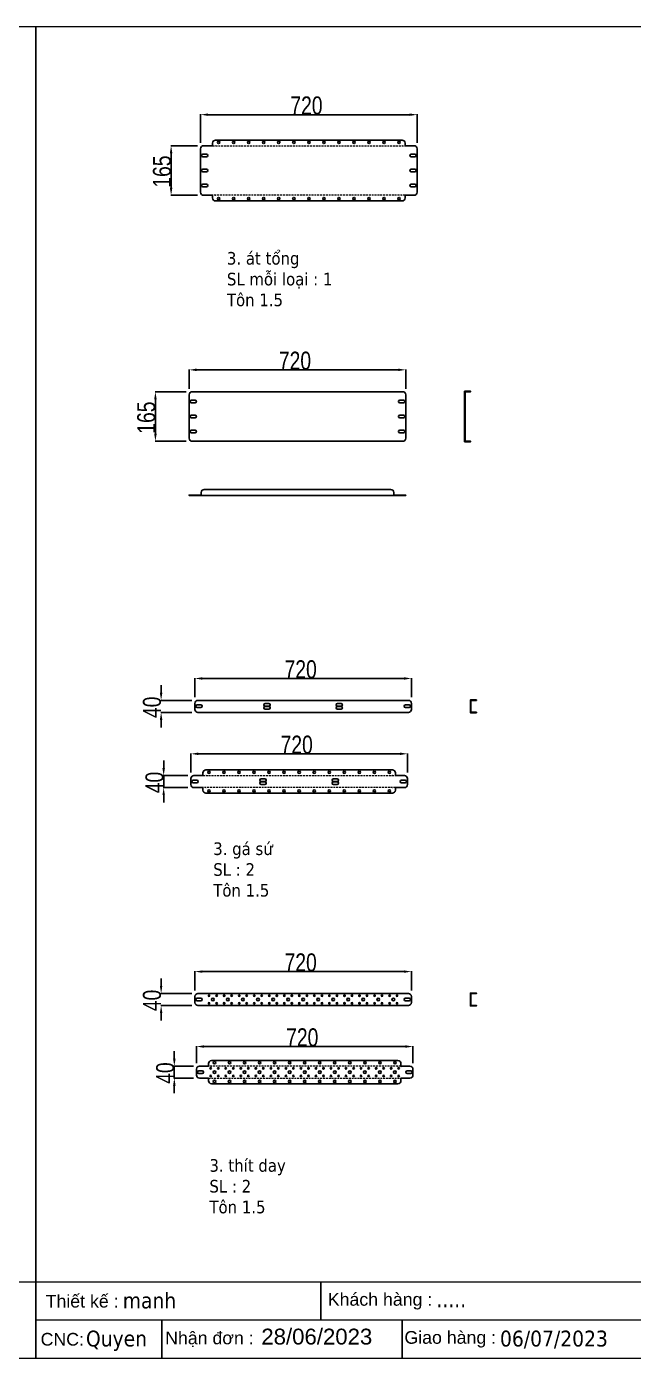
# Model space of a CAD drawing. Header units: inches. Extents: x 21 to 136330, y 8 to 58290.
# Drawn here: x 67962 to 69979, y 35393 to 39824 of the extents above; entities that cross this region are included whole.
import ezdxf
from ezdxf.enums import TextEntityAlignment as Align

# ---------------------------------------------------------------- set-up
doc = ezdxf.new("R2010")
doc.units = ezdxf.units.IN
doc.header["$MEASUREMENT"] = 0
doc.linetypes.add('HIDDEN', pattern=[9.525, 6.35, -3.175])
doc.layers.add('0 KHUNG KT01', color=7, linetype='Continuous')
doc.layers.add('@.0.DM. NÉT CHÍNH', color=7, linetype='Continuous')
doc.layers.add('0 TĂNG CỨNG', color=7, linetype='Continuous', lineweight=15)
doc.layers.add('@.0.DM. NÉT ĐỨT', color=8, linetype='HIDDEN', lineweight=9)
doc.layers.add('@.DM. KÍCH THƯỚC', color=8, linetype='Continuous', transparency=0.2)
doc.layers.add('@.DM. KÍCH THƯỚC @ 1', color=8, linetype='Continuous', transparency=0.2)
doc.styles.add('ARIAL', font='arial.ttf')
doc.styles.add('Note Text (ISO)', font='tahoma.ttf')
doc.styles.add('roman', font='roman.shx', dxfattribs={"width": 0.8})
doc.styles.add('Tahoma (Input Text)', font='tahoma.ttf')
doc.dimstyles.new('Kích thước Duy Mạnh', dxfattribs={"dimtxt": 30, "dimasz": 25, "dimexe": 1.25, "dimexo": 20, "dimtad": 1, "dimdec": 1, "dimtxsty": 'roman', "dimcen": 2.5, "dimclrd": 8, "dimclre": 8, "dimclrt": 2, "dimadec": 0, "dimazin": 0, "dimtfac": 1, "dimtdec": 1, "dimtix": 1, "dimtmove": 0, "dimatfit": 3, "dimfxl": 1, "dimtfillclr": 1, "dimarcsym": 0})

# ---------------------------------------------------------------- blocks, each defined once
blk = doc.blocks.new('*D2369')
at = {"layer": '@.DM. KÍCH THƯỚC', "lineweight": -2, "transparency": 16777216}
for p, q in [((68417.1, 37357), (68417.1, 37382)), ((68417.1, 37292), (68417.1, 37332)), ((68417.1, 37267), (68417.1, 37242))]:
    blk.add_line(p, q, dxfattribs=at)
at = {"layer": '@.DM. KÍCH THƯỚC', "color": 8, "lineweight": -2, "transparency": 16777216}
for p, q in [((68497.6, 37332), (68415.8, 37332)), ((68497.6, 37292), (68415.8, 37292))]:
    blk.add_line(p, q, dxfattribs=at)
at = {"layer": '@.DM. KÍCH THƯỚC', "transparency": 16777216}
for points in [[(68412.9, 37357), (68421.2, 37357), (68417.1, 37332)], [(68412.9, 37267), (68421.2, 37267), (68417.1, 37292)]]:
    blk.add_solid(points, dxfattribs=at)
at = {"layer": 'Defpoints', "color": 0, "transparency": 16777216}
for p in [(68417.1, 37332), (68517.6, 37332), (68517.6, 37292)]:
    blk.add_point(p, dxfattribs=at)
at = {"layer": '@.DM. KÍCH THƯỚC', "color": 2, "transparency": 16777216, "insert": (68356.4, 37273.2), "char_height": 60, "attachment_point": 1, "rotation": 90, "style": 'roman'}
blk.add_mtext('40', dxfattribs=at)
blk = doc.blocks.new('*D2370')
at = {"layer": '@.DM. KÍCH THƯỚC', "lineweight": -2, "transparency": 16777216}
for p, q in [((68452.5, 36390.1), (68452.5, 36415.1)), ((68452.5, 36365.1), (68452.5, 36325.1)), ((68452.5, 36300.1), (68452.5, 36275.1))]:
    blk.add_line(p, q, dxfattribs=at)
at = {"layer": '@.DM. KÍCH THƯỚC', "color": 8, "lineweight": -2, "transparency": 16777216}
for p, q in [((68516, 36365.1), (68451.3, 36365.1)), ((68516, 36325.1), (68451.3, 36325.1))]:
    blk.add_line(p, q, dxfattribs=at)
at = {"layer": '@.DM. KÍCH THƯỚC', "transparency": 16777216}
for points in [[(68448.3, 36390.1), (68456.7, 36390.1), (68452.5, 36365.1)], [(68448.3, 36300.1), (68456.7, 36300.1), (68452.5, 36325.1)]]:
    blk.add_solid(points, dxfattribs=at)
at = {"layer": 'Defpoints', "color": 0, "transparency": 16777216}
for p in [(68536, 36365.1), (68452.5, 36325.1), (68536, 36325.1)]:
    blk.add_point(p, dxfattribs=at)
at = {"layer": '@.DM. KÍCH THƯỚC', "color": 2, "transparency": 16777216, "insert": (68391.9, 36306.3), "char_height": 60, "attachment_point": 1, "rotation": 90, "style": 'roman'}
blk.add_mtext('40', dxfattribs=at)
blk = doc.blocks.new('*D2371')
at = {"layer": '@.DM. KÍCH THƯỚC', "color": 8, "lineweight": -2, "transparency": 16777216}
for p, q in [((68526, 36375.1), (68526, 36431.6)), ((69246, 36375.1), (69246, 36431.6))]:
    blk.add_line(p, q, dxfattribs=at)
at = {"layer": '@.DM. KÍCH THƯỚC', "lineweight": -2, "transparency": 16777216}
blk.add_line((68551, 36430.3), (69221, 36430.3), dxfattribs=at)
at = {"layer": '@.DM. KÍCH THƯỚC', "transparency": 16777216}
for points in [[(68551, 36434.5), (68551, 36426.2), (68526, 36430.3)], [(69221, 36434.5), (69221, 36426.2), (69246, 36430.3)]]:
    blk.add_solid(points, dxfattribs=at)
at = {"layer": 'Defpoints', "color": 0, "transparency": 16777216}
for p in [(69246, 36430.3), (68526, 36355.1), (69246, 36355.1)]:
    blk.add_point(p, dxfattribs=at)
at = {"layer": '@.DM. KÍCH THƯỚC', "color": 2, "transparency": 16777216, "insert": (68824.3, 36491), "char_height": 60, "attachment_point": 1, "style": 'roman'}
blk.add_mtext('720', dxfattribs=at)
blk = doc.blocks.new('*D2372')
at = {"layer": '@.DM. KÍCH THƯỚC', "color": 8, "lineweight": -2, "transparency": 16777216}
for p, q in [((68507.6, 37342), (68507.6, 37405.7)), ((69227.6, 37342), (69227.6, 37405.7))]:
    blk.add_line(p, q, dxfattribs=at)
at = {"layer": '@.DM. KÍCH THƯỚC', "lineweight": -2, "transparency": 16777216}
blk.add_line((68532.6, 37404.4), (69202.6, 37404.4), dxfattribs=at)
at = {"layer": '@.DM. KÍCH THƯỚC', "transparency": 16777216}
for points in [[(68532.6, 37408.6), (68532.6, 37400.2), (68507.6, 37404.4)], [(69202.6, 37408.6), (69202.6, 37400.2), (69227.6, 37404.4)]]:
    blk.add_solid(points, dxfattribs=at)
at = {"layer": 'Defpoints', "color": 0, "transparency": 16777216}
for p in [(69227.6, 37404.4), (68507.6, 37322), (69227.6, 37322)]:
    blk.add_point(p, dxfattribs=at)
at = {"layer": '@.DM. KÍCH THƯỚC', "color": 2, "transparency": 16777216, "insert": (68805.8, 37465), "char_height": 60, "attachment_point": 1, "style": 'roman'}
blk.add_mtext('720', dxfattribs=at)
blk = doc.blocks.new('*D2373')
at = {"layer": '@.DM. KÍCH THƯỚC', "color": 8, "lineweight": -2, "transparency": 16777216}
for p, q in [((68501.8, 38619.4), (68501.8, 38683.4)), ((69221.8, 38619.4), (69221.8, 38683.4))]:
    blk.add_line(p, q, dxfattribs=at)
at = {"layer": '@.DM. KÍCH THƯỚC', "lineweight": -2, "transparency": 16777216}
blk.add_line((68526.8, 38682.2), (69196.8, 38682.2), dxfattribs=at)
at = {"layer": '@.DM. KÍCH THƯỚC', "transparency": 16777216}
for points in [[(68526.8, 38686.4), (68526.8, 38678), (68501.8, 38682.2)], [(69196.8, 38686.4), (69196.8, 38678), (69221.8, 38682.2)]]:
    blk.add_solid(points, dxfattribs=at)
at = {"layer": 'Defpoints', "color": 0, "transparency": 16777216}
for p in [(69221.8, 38682.2), (68501.8, 38599.4), (69221.8, 38599.4)]:
    blk.add_point(p, dxfattribs=at)
at = {"layer": '@.DM. KÍCH THƯỚC', "color": 2, "transparency": 16777216, "insert": (68800.1, 38742.8), "char_height": 60, "attachment_point": 1, "style": 'roman'}
blk.add_mtext('720', dxfattribs=at)
blk = doc.blocks.new('*D2374')
at = {"layer": '@.DM. KÍCH THƯỚC', "color": 8, "lineweight": -2, "transparency": 16777216}
for p, q in [((68491.8, 38609.4), (68388.4, 38609.4)), ((68491.8, 38444.4), (68388.4, 38444.4))]:
    blk.add_line(p, q, dxfattribs=at)
at = {"layer": '@.DM. KÍCH THƯỚC', "lineweight": -2, "transparency": 16777216}
blk.add_line((68389.6, 38584.4), (68389.6, 38469.4), dxfattribs=at)
at = {"layer": '@.DM. KÍCH THƯỚC', "transparency": 16777216}
for points in [[(68385.5, 38584.4), (68393.8, 38584.4), (68389.6, 38609.4)], [(68385.5, 38469.4), (68393.8, 38469.4), (68389.6, 38444.4)]]:
    blk.add_solid(points, dxfattribs=at)
at = {"layer": 'Defpoints', "color": 0, "transparency": 16777216}
for p in [(68511.8, 38609.4), (68389.6, 38444.4), (68511.8, 38444.4)]:
    blk.add_point(p, dxfattribs=at)
at = {"layer": '@.DM. KÍCH THƯỚC', "color": 2, "transparency": 16777216, "insert": (68329, 38469.7), "char_height": 60, "attachment_point": 1, "rotation": 90, "style": 'roman'}
blk.add_mtext('165', dxfattribs=at)
blk = doc.blocks.new('*D2375')
at = {"layer": '@.DM. KÍCH THƯỚC', "color": 8, "lineweight": -2, "transparency": 16777216}
for p, q in [((68529.9, 39428), (68440.6, 39428)), ((68529.9, 39263), (68440.6, 39263))]:
    blk.add_line(p, q, dxfattribs=at)
at = {"layer": '@.DM. KÍCH THƯỚC', "lineweight": -2, "transparency": 16777216}
blk.add_line((68441.8, 39288), (68441.8, 39403), dxfattribs=at)
at = {"layer": '@.DM. KÍCH THƯỚC', "transparency": 16777216}
for points in [[(68437.7, 39403), (68446, 39403), (68441.8, 39428)], [(68437.7, 39288), (68446, 39288), (68441.8, 39263)]]:
    blk.add_solid(points, dxfattribs=at)
at = {"layer": 'Defpoints', "color": 0, "transparency": 16777216}
for p in [(68441.8, 39428), (68549.9, 39428), (68549.9, 39263)]:
    blk.add_point(p, dxfattribs=at)
at = {"layer": '@.DM. KÍCH THƯỚC', "color": 2, "transparency": 16777216, "insert": (68381.2, 39288.4), "char_height": 60, "attachment_point": 1, "rotation": 90, "style": 'roman'}
blk.add_mtext('165', dxfattribs=at)
blk = doc.blocks.new('*D2341')
at = {"layer": '@.DM. KÍCH THƯỚC', "color": 8, "lineweight": -2, "transparency": 16777216}
for p, q in [((68539.9, 39438), (68539.9, 39532.6)), ((69259.9, 39438), (69259.9, 39532.6))]:
    blk.add_line(p, q, dxfattribs=at)
at = {"layer": '@.DM. KÍCH THƯỚC', "lineweight": -2, "transparency": 16777216}
blk.add_line((68564.9, 39531.3), (69234.9, 39531.3), dxfattribs=at)
at = {"layer": '@.DM. KÍCH THƯỚC', "transparency": 16777216}
for points in [[(68564.9, 39535.5), (68564.9, 39527.2), (68539.9, 39531.3)], [(69234.9, 39535.5), (69234.9, 39527.2), (69259.9, 39531.3)]]:
    blk.add_solid(points, dxfattribs=at)
at = {"layer": 'Defpoints', "color": 0, "transparency": 16777216}
for p in [(69259.9, 39531.3), (68539.9, 39418), (69259.9, 39418)]:
    blk.add_point(p, dxfattribs=at)
at = {"layer": '@.DM. KÍCH THƯỚC', "color": 2, "transparency": 16777216, "insert": (68838.2, 39592), "char_height": 60, "attachment_point": 1, "style": 'roman'}
blk.add_mtext('720', dxfattribs=at)
blk = doc.blocks.new('*U2090')
at = {"layer": '@.0.DM. NÉT CHÍNH', "color": 0}
for centre, radius in [((-12.5, 12.5), 2.5), ((0, 0), 4.5), ((0, 31.2), 4), ((12.5, 12.5), 2.5), ((-12.5, -12.5), 2.5), ((0, -31.2), 4), ((12.5, -12.5), 2.5)]:
    blk.add_circle(centre, radius, dxfattribs=at)
blk = doc.blocks.new('*U2091')
at = {"layer": '@.0.DM. NÉT CHÍNH', "color": 0, "linetype": 'ByBlock', "lineweight": -2, "transparency": 16777216}
for p in [(0, 0), (50, 0), (100, 0), (150, 0), (200, 0), (250, 0), (300, 0), (350, 0), (400, 0), (450, 0), (500, 0), (550, 0), (600, 0)]:
    blk.add_blockref('*U2090', p, dxfattribs=at)
blk = doc.blocks.new('*U2067')
at = {"layer": '@.0.DM. NÉT CHÍNH', "color": 0}
blk.add_circle((0, 0), 4, dxfattribs=at)
blk = doc.blocks.new('*U2068')
at = {"layer": '@.0.DM. NÉT CHÍNH', "color": 0, "linetype": 'ByBlock', "lineweight": -2, "transparency": 16777216}
for p in [(0, 0), (50, 0), (100, 0), (150, 0), (200, 0), (250, 0), (300, 0), (350, 0), (400, 0), (450, 0), (500, 0), (550, 0), (600, 0)]:
    blk.add_blockref('*U2067', p, dxfattribs=at)
blk = doc.blocks.new('*U2051')
at = {"layer": '@.0.DM. NÉT CHÍNH', "color": 0}
blk.add_circle((0, 0), 4, dxfattribs=at)
blk = doc.blocks.new('*U2052')
at = {"layer": '@.0.DM. NÉT CHÍNH', "color": 0, "linetype": 'ByBlock', "lineweight": -2, "transparency": 16777216}
for p in [(0, 0), (50, 0), (100, 0), (150, 0), (200, 0), (250, 0), (300, 0), (350, 0), (400, 0), (450, 0), (500, 0), (550, 0), (600, 0)]:
    blk.add_blockref('*U2051', p, dxfattribs=at)
blk = doc.blocks.new('*U2053')
at = {"layer": '@.0.DM. NÉT CHÍNH', "color": 0}
blk.add_circle((0, 0), 4, dxfattribs=at)
blk = doc.blocks.new('*U2054')
at = {"layer": '@.0.DM. NÉT CHÍNH', "color": 0, "linetype": 'ByBlock', "lineweight": -2, "transparency": 16777216}
for p in [(0, 0), (50, 0), (100, 0), (150, 0), (200, 0), (250, 0), (300, 0), (350, 0), (400, 0), (450, 0), (500, 0), (550, 0), (600, 0)]:
    blk.add_blockref('*U2053', p, dxfattribs=at)
blk = doc.blocks.new('*U2055')
at = {"layer": '@.0.DM. NÉT CHÍNH', "color": 0}
blk.add_circle((0, 0), 4, dxfattribs=at)
blk = doc.blocks.new('*U2049')
at = {"layer": '@.0.DM. NÉT CHÍNH', "color": 0, "linetype": 'ByBlock', "lineweight": -2, "transparency": 16777216}
for p in [(0, 0), (50, 0), (100, 0), (150, 0), (200, 0), (250, 0), (300, 0), (350, 0), (400, 0), (450, 0), (500, 0), (550, 0), (600, 0)]:
    blk.add_blockref('*U2055', p, dxfattribs=at)
blk = doc.blocks.new('*D2311')
at = {"layer": '@.DM. KÍCH THƯỚC', "color": 8, "lineweight": -2, "transparency": 16777216}
for p, q in [((68520.7, 36616.9), (68520.7, 36680.9)), ((69240.7, 36616.9), (69240.7, 36680.9))]:
    blk.add_line(p, q, dxfattribs=at)
at = {"layer": '@.DM. KÍCH THƯỚC', "lineweight": -2, "transparency": 16777216}
blk.add_line((68545.7, 36679.7), (69215.7, 36679.7), dxfattribs=at)
at = {"layer": '@.DM. KÍCH THƯỚC', "transparency": 16777216}
for points in [[(68545.7, 36683.8), (68545.7, 36675.5), (68520.7, 36679.7)], [(69215.7, 36683.8), (69215.7, 36675.5), (69240.7, 36679.7)]]:
    blk.add_solid(points, dxfattribs=at)
at = {"layer": 'Defpoints', "color": 0, "transparency": 16777216}
for p in [(69240.7, 36679.7), (68520.7, 36596.9), (69240.7, 36596.9)]:
    blk.add_point(p, dxfattribs=at)
at = {"layer": '@.DM. KÍCH THƯỚC', "color": 2, "transparency": 16777216, "insert": (68819, 36740.3), "char_height": 60, "attachment_point": 1, "style": 'roman'}
blk.add_mtext('720', dxfattribs=at)
blk = doc.blocks.new('*D2312')
at = {"layer": '@.DM. KÍCH THƯỚC', "lineweight": -2, "transparency": 16777216}
for p, q in [((68408.6, 36631.9), (68408.6, 36656.9)), ((68408.6, 36541.9), (68408.6, 36516.9))]:
    blk.add_line(p, q, dxfattribs=at)
at = {"layer": '@.DM. KÍCH THƯỚC', "color": 8, "lineweight": -2, "transparency": 16777216}
for p, q in [((68510.7, 36606.9), (68407.3, 36606.9)), ((68510.7, 36566.9), (68407.3, 36566.9))]:
    blk.add_line(p, q, dxfattribs=at)
at = {"layer": '@.DM. KÍCH THƯỚC', "transparency": 16777216}
for points in [[(68404.4, 36631.9), (68412.7, 36631.9), (68408.6, 36606.9)], [(68404.4, 36541.9), (68412.7, 36541.9), (68408.6, 36566.9)]]:
    blk.add_solid(points, dxfattribs=at)
at = {"layer": 'Defpoints', "color": 0, "transparency": 16777216}
for p in [(68530.7, 36606.9), (68408.6, 36566.9), (68530.7, 36566.9)]:
    blk.add_point(p, dxfattribs=at)
at = {"layer": '@.DM. KÍCH THƯỚC', "color": 2, "transparency": 16777216, "insert": (68347.9, 36548), "char_height": 60, "attachment_point": 1, "rotation": 90, "style": 'roman'}
blk.add_mtext('40', dxfattribs=at)
blk = doc.blocks.new('*U2108')
at = {"layer": '@.0.DM. NÉT CHÍNH', "color": 0}
for centre, radius in [((-12.5, 12.5), 2.5), ((0, 0), 4.5), ((12.5, 12.5), 2.5), ((-12.5, -12.5), 2.5), ((12.5, -12.5), 2.5)]:
    blk.add_circle(centre, radius, dxfattribs=at)
blk = doc.blocks.new('*U2089')
at = {"layer": '@.0.DM. NÉT CHÍNH', "color": 0, "linetype": 'ByBlock', "lineweight": -2, "transparency": 16777216}
for p in [(0, 0), (50, 0), (100, 0), (150, 0), (200, 0), (250, 0), (300, 0), (350, 0), (400, 0), (450, 0), (500, 0), (550, 0), (600, 0)]:
    blk.add_blockref('*U2108', p, dxfattribs=at)
blk = doc.blocks.new('*D2313')
at = {"layer": '@.DM. KÍCH THƯỚC', "color": 8, "lineweight": -2, "transparency": 16777216}
for p, q in [((68520.7, 37592.4), (68520.7, 37656.4)), ((69240.7, 37592.4), (69240.7, 37656.4))]:
    blk.add_line(p, q, dxfattribs=at)
at = {"layer": '@.DM. KÍCH THƯỚC', "lineweight": -2, "transparency": 16777216}
blk.add_line((68545.7, 37655.2), (69215.7, 37655.2), dxfattribs=at)
at = {"layer": '@.DM. KÍCH THƯỚC', "transparency": 16777216}
for points in [[(68545.7, 37659.3), (68545.7, 37651), (68520.7, 37655.2)], [(69215.7, 37659.3), (69215.7, 37651), (69240.7, 37655.2)]]:
    blk.add_solid(points, dxfattribs=at)
at = {"layer": 'Defpoints', "color": 0, "transparency": 16777216}
for p in [(69240.7, 37655.2), (68520.7, 37572.4), (69240.7, 37572.4)]:
    blk.add_point(p, dxfattribs=at)
at = {"layer": '@.DM. KÍCH THƯỚC', "color": 2, "transparency": 16777216, "insert": (68819, 37715.8), "char_height": 60, "attachment_point": 1, "style": 'roman'}
blk.add_mtext('720', dxfattribs=at)
blk = doc.blocks.new('*D2314')
at = {"layer": '@.DM. KÍCH THƯỚC', "lineweight": -2, "transparency": 16777216}
for p, q in [((68408.6, 37607.4), (68408.6, 37632.4)), ((68408.6, 37517.4), (68408.6, 37492.4))]:
    blk.add_line(p, q, dxfattribs=at)
at = {"layer": '@.DM. KÍCH THƯỚC', "color": 8, "lineweight": -2, "transparency": 16777216}
for p, q in [((68510.7, 37582.4), (68407.3, 37582.4)), ((68510.7, 37542.4), (68407.3, 37542.4))]:
    blk.add_line(p, q, dxfattribs=at)
at = {"layer": '@.DM. KÍCH THƯỚC', "transparency": 16777216}
for points in [[(68404.4, 37607.4), (68412.7, 37607.4), (68408.6, 37582.4)], [(68404.4, 37517.4), (68412.7, 37517.4), (68408.6, 37542.4)]]:
    blk.add_solid(points, dxfattribs=at)
at = {"layer": 'Defpoints', "color": 0, "transparency": 16777216}
for p in [(68530.7, 37582.4), (68408.6, 37542.4), (68530.7, 37542.4)]:
    blk.add_point(p, dxfattribs=at)
at = {"layer": '@.DM. KÍCH THƯỚC', "color": 2, "transparency": 16777216, "insert": (68347.9, 37523.5), "char_height": 60, "attachment_point": 1, "rotation": 90, "style": 'roman'}
blk.add_mtext('40', dxfattribs=at)
blk = doc.blocks.new('KHUNG KT1')
at = {"color": 7}
for p, q in [((7128, -4752), (0, -4752)), ((4848, -4896), (0, -4896))]:
    blk.add_line(p, q, dxfattribs=at)
blk.add_lwpolyline([(0, 0), (7128, 0), (7128, -5040), (0, -5040)], close=True, dxfattribs=at)
at = {"layer": '0 KHUNG KT01'}
for p, q in [((1077.9, -4752), (1077.9, -4896)), ((476.3, -4896), (476.3, -5040)), ((1385.1, -4896), (1385.1, -5040))]:
    blk.add_line(p, q, dxfattribs=at)
at = {"color": 2, "char_height": 48, "width": 2202.321, "attachment_point": 4, "style": 'ARIAL'}
for s, insert in [('  Thiết kế :', (0, -4824)), ('  Khách hàng :', (1066.9, -4824)), ('  Nhận đơn :', (451.9, -4968)), ('  Giao hàng :', (1356.7, -4968)), ('CNC:', (18.2, -4968))]:
    blk.add_mtext(s, dxfattribs=dict(at, insert=insert))
at = {"color": 1, "style": 'Tahoma (Input Text)', "flags": 8}
for tag, p in [('#03', (1514.7, -4846.3)), ('#01', (328.9, -4851.1)), ('#05', (2819, -4851.1)), ('#07', (4424, -4851.1)), ('#09', (5172.9, -4851.1)), ('#02', (189.8, -4995.1)), ('#04', (1755.3, -4995.1)), ('#06', (2727.8, -4995.1)), ('#08', (4382.7, -4995.1)), ('#10', (5172.9, -4995.1))]:
    blk.add_attdef(tag, p, '', height=60, dxfattribs=at)
blk.add_attdef('#11', text='', height=60, dxfattribs=at).set_placement((6996, -4961.6), align=Align.CENTER)
at = {"layer": '0 TĂNG CỨNG', "color": 1, "style": 'ARIAL'}
blk.add_attdef('#12', (852.8, -4987.6), '', height=60, dxfattribs=at)

msp = doc.modelspace()

# ---------------------------------------------------------------- linework, layer by layer
at = {"layer": '@.0.DM. NÉT CHÍNH', "color": 1}
for p, q in [((68591.0065, 39427.9973), (68589.5065, 39427.9973)), ((69208.7674, 39427.9973), (69210.2674, 39427.9973)), ((68591.0065, 39262.9974), (68589.5065, 39262.9974)), ((69208.7674, 39262.9974), (69210.2674, 39262.9974)), ((68558.6722, 37332.041), (68557.1722, 37332.041)), ((69176.4331, 37332.041), (69177.9331, 37332.041)), ((68558.6722, 37292.041), (68557.1722, 37292.041)), ((69176.4331, 37292.041), (69177.9331, 37292.041)), ((68577.1407, 36365.136), (68575.6407, 36365.136)), ((69194.9016, 36365.136), (69196.4016, 36365.136)), ((68577.1407, 36325.136), (68575.6407, 36325.136)), ((69194.9016, 36325.136), (69196.4016, 36325.136))]:
    msp.add_line(p, q, dxfattribs=at)
at = {"layer": '@.0.DM. NÉT CHÍNH', "color": 0}
for points in [[(69249.8869, 39262.9974), (69219.8869, 39262.9974), (69219.8869, 39254.301, -0.414213562), (69209.8869, 39244.301), (68589.8869, 39244.301, -0.414213562), (68579.8869, 39254.301), (68579.8869, 39262.9974), (68549.8869, 39262.9974, -0.414213562), (68539.8869, 39272.9974), (68539.8869, 39417.9974, -0.414213562), (68549.8869, 39427.9974), (68579.8869, 39427.9974), (68579.8869, 39436.6938, -0.414213562), (68589.8869, 39446.6938), (69209.8869, 39446.6938, -0.414213562), (69219.8869, 39436.6938), (69219.8869, 39427.9974), (69249.8869, 39427.9974, -0.414213562), (69259.8869, 39417.9974), (69259.8869, 39272.9974, -0.414213562), (69249.8869, 39262.9974)], [(69217.5527, 37292.041), (69187.5527, 37292.041), (69187.5527, 37283.3446, -0.414213562), (69177.5527, 37273.3446), (68557.5527, 37273.3446, -0.414213562), (68547.5527, 37283.3446), (68547.5527, 37292.041), (68517.5527, 37292.041, -0.414213562), (68507.5527, 37302.041), (68507.5527, 37322.041, -0.414213562), (68517.5527, 37332.041), (68547.5527, 37332.041), (68547.5527, 37340.7374, -0.414213562), (68557.5527, 37350.7374), (69177.5527, 37350.7374, -0.414213562), (69187.5527, 37340.7374), (69187.5527, 37332.041), (69217.5527, 37332.041, -0.414213562), (69227.5527, 37322.041), (69227.5527, 37302.041, -0.414213562), (69217.5527, 37292.041)], [(69236.0211, 36365.136), (69206.0311, 36365.136), (69206.0311, 36363.4295), (69206.0211, 36363.4295), (69206.0211, 36373.8324, 0.414213562), (69196.0211, 36383.8324), (68576.0211, 36383.8324, 0.414213562), (68566.0211, 36373.8324), (68566.0211, 36365.136), (68536.0211, 36365.136, 0.414213562), (68526.0211, 36355.136), (68526.0211, 36335.136, 0.414213562), (68536.0211, 36325.136), (68566.0211, 36325.136), (68566.0211, 36316.4396, 0.414213562), (68576.0211, 36306.4396), (69196.0211, 36306.4396, 0.414213562), (69206.0211, 36316.4396), (69206.0211, 36325.136), (69236.0211, 36325.136, 0.414213562), (69246.0211, 36335.136), (69246.0211, 36355.136, 0.414213562), (69236.0211, 36365.136)]]:
    msp.add_lwpolyline(points, format="xyb", dxfattribs=at)
for points in [[(68547.3869, 39399.9974), (68559.3869, 39399.9974, -1), (68559.3869, 39390.9974), (68547.3869, 39390.9974, -1)], [(69240.3869, 39399.9974), (69252.3869, 39399.9974, -1), (69252.3869, 39390.9974), (69240.3869, 39390.9974, -1)], [(68559.3869, 39340.9974), (68547.3869, 39340.9974, -1), (68547.3869, 39349.9974), (68559.3869, 39349.9974, -1)], [(69252.3869, 39340.9974), (69240.3869, 39340.9974, -1), (69240.3869, 39349.9974), (69252.3869, 39349.9974, -1)], [(68559.3869, 39290.9974), (68547.3869, 39290.9974, -1), (68547.3869, 39299.9974), (68559.3869, 39299.9974, -1)], [(69252.3869, 39290.9974), (69240.3869, 39290.9974, -1), (69240.3869, 39299.9974), (69252.3869, 39299.9974, -1)], [(69221.7706, 38599.3911, 0.414213562), (69211.7706, 38609.3911), (68511.7706, 38609.3911, 0.414213562), (68501.7706, 38599.3911), (68501.7706, 38454.3911, 0.414213562), (68511.7706, 38444.3911), (69211.7706, 38444.3911, 0.414213562), (69221.7706, 38454.3911)], [(68509.2706, 38581.3911), (68521.2706, 38581.3911, -1), (68521.2706, 38572.3911), (68509.2706, 38572.3911, -1)], [(69202.2706, 38581.3911), (69214.2706, 38581.3911, -1), (69214.2706, 38572.3911), (69202.2706, 38572.3911, -1)], [(68509.2706, 38531.3911), (68521.2706, 38531.3911, -1), (68521.2706, 38522.3911), (68509.2706, 38522.3911, -1)], [(69202.2706, 38531.3911), (69214.2706, 38531.3911, -1), (69214.2706, 38522.3911), (69202.2706, 38522.3911, -1)], [(68521.2706, 38472.3911), (68509.2706, 38472.3911, -1), (68509.2706, 38481.3911), (68521.2706, 38481.3911, -1)], [(69214.2706, 38472.3911), (69202.2706, 38472.3911, -1), (69202.2706, 38481.3911), (69214.2706, 38481.3911, -1)], [(68551.7706, 38284.1904), (69171.7706, 38284.1904, -0.414213562), (69181.7706, 38274.1904), (69181.7706, 38267.1904), (69181.7706, 38265.6904), (69181.7806, 38265.6904), (69211.7706, 38265.6904), (69221.7706, 38265.6904), (69221.7706, 38264.1904), (69211.7706, 38264.1904), (69181.7806, 38264.1904), (69181.7706, 38264.1904), (68541.7706, 38264.1904), (68541.7606, 38264.1904), (68511.7706, 38264.1904), (68501.7706, 38264.1904), (68501.7706, 38265.6904), (68511.7706, 38265.6904), (68541.7606, 38265.6904), (68541.7706, 38265.6904), (68541.7706, 38267.1904), (68541.7706, 38274.1904, -0.414213562)], [(69240.7112, 37572.3536, 0.414213562), (69230.7112, 37582.3536), (68530.7112, 37582.3536, 0.414213562), (68520.7112, 37572.3536), (68520.7112, 37552.3536, 0.414213562), (68530.7112, 37542.3536), (69230.7112, 37542.3536, 0.414213562), (69240.7112, 37552.3536)], [(68540.2112, 37558.1345), (68528.2112, 37558.1345, -1), (68528.2112, 37567.1345), (68540.2112, 37567.1345, -1)], [(68766.7112, 37562.8536), (68760.7112, 37562.8536), (68754.7112, 37562.8536, -1), (68754.7112, 37571.8536), (68760.7112, 37571.8536), (68766.7112, 37571.8536, -1)], [(68766.7112, 37552.8536), (68760.7112, 37552.8536), (68754.7112, 37552.8536, -1), (68754.7112, 37561.8536), (68760.7112, 37561.8536), (68766.7112, 37561.8536, -1)], [(69006.7112, 37562.8536), (69000.7112, 37562.8536), (68994.7112, 37562.8536, -1), (68994.7112, 37571.8536), (69000.7112, 37571.8536), (69006.7112, 37571.8536, -1)], [(68994.7112, 37561.8536), (69000.7112, 37561.8536), (69006.7112, 37561.8536, -1), (69006.7112, 37552.8536), (69000.7112, 37552.8536), (68994.7112, 37552.8536, -1)], [(69233.2112, 37558.1345), (69221.2112, 37558.1345, -1), (69221.2112, 37567.1345), (69233.2112, 37567.1345, -1)], [(68527.0527, 37307.541), (68515.0527, 37307.541, -1), (68515.0527, 37316.541), (68527.0527, 37316.541, -1)], [(68753.5527, 37312.541), (68747.5527, 37312.541), (68741.5527, 37312.541, -1), (68741.5527, 37321.541), (68747.5527, 37321.541), (68753.5527, 37321.541, -1)], [(68993.5527, 37312.541), (68987.5527, 37312.541), (68981.5527, 37312.541, -1), (68981.5527, 37321.541), (68987.5527, 37321.541), (68993.5527, 37321.541, -1)], [(69220.0527, 37307.541), (69208.0527, 37307.541, -1), (69208.0527, 37316.541), (69220.0527, 37316.541, -1)], [(68753.5527, 37302.541), (68747.5527, 37302.541), (68741.5527, 37302.541, -1), (68741.5527, 37311.541), (68747.5527, 37311.541), (68753.5527, 37311.541, -1)], [(68981.5527, 37311.541), (68987.5527, 37311.541), (68993.5527, 37311.541, -1), (68993.5527, 37302.541), (68987.5527, 37302.541), (68981.5527, 37302.541, -1)], [(69240.7112, 36596.8536, 0.414213562), (69230.7112, 36606.8536), (68530.7112, 36606.8536, 0.414213562), (68520.7112, 36596.8536), (68520.7112, 36576.8536, 0.414213562), (68530.7112, 36566.8536), (69230.7112, 36566.8536, 0.414213562), (69240.7112, 36576.8536)], [(68540.2112, 36582.6345), (68528.2112, 36582.6345, -1), (68528.2112, 36591.6345), (68540.2112, 36591.6345, -1)], [(69233.2112, 36582.6345), (69221.2112, 36582.6345, -1), (69221.2112, 36591.6345), (69233.2112, 36591.6345, -1)], [(68545.5211, 36340.636), (68533.5211, 36340.636, -1), (68533.5211, 36349.636), (68545.5211, 36349.636, -1)], [(69238.5211, 36340.636), (69226.5211, 36340.636, -1), (69226.5211, 36349.636), (69238.5211, 36349.636, -1)]]:
    msp.add_lwpolyline(points, format="xyb", close=True, dxfattribs=at)
for points in [[(69419.2302, 38444.5876), (69437.7302, 38444.5876), (69437.7302, 38443.0876), (69417.7302, 38443.0876), (69417.7302, 38610.6946), (69437.7302, 38610.6946), (69437.7302, 38609.1946), (69419.2302, 38609.1946)], [(69438.1707, 37542.5501), (69456.6707, 37542.5501), (69456.6707, 37541.0501), (69436.6707, 37541.0501), (69436.6707, 37583.6571), (69456.6707, 37583.6571), (69456.6707, 37582.1571), (69438.1707, 37582.1571)], [(69438.1707, 36567.0501), (69456.6707, 36567.0501), (69456.6707, 36565.5501), (69436.6707, 36565.5501), (69436.6707, 36608.1571), (69456.6707, 36608.1571), (69456.6707, 36606.6571), (69438.1707, 36606.6571)]]:
    msp.add_lwpolyline(points, close=True, dxfattribs=at)
for centre in [(68599.8869, 39251.801), (68567.5527, 37343.2374), (68567.5527, 37280.8446)]:
    msp.add_circle(centre, 4, dxfattribs=at)
at = {"layer": '@.0.DM. NÉT ĐỨT'}
for p, q in [((68579.8869, 39427.9973), (69219.8869, 39427.9973)), ((69219.8869, 39262.9974), (68579.8869, 39262.9974)), ((68547.5527, 37332.041), (69187.5527, 37332.041)), ((69187.5527, 37292.041), (68547.5527, 37292.041)), ((69206.0211, 36365.136), (68566.0211, 36365.136)), ((68566.0211, 36325.1361), (69206.0211, 36325.1361))]:
    msp.add_line(p, q, dxfattribs=at)

# ---------------------------------------------------------------- block references
at = {"layer": '0 TĂNG CỨNG', "color": 1, "xscale": 0.8792977987369557, "yscale": 0.8792977987369557, "zscale": 0.8792977987369557}
msp.add_blockref('KHUNG KT1', (61724.2253, 39824.3046), dxfattribs=at)
at = {"layer": '0 TĂNG CỨNG', "color": 1}
ref = msp.add_blockref('KHUNG KT1', (67991.86, 39824.3046), dxfattribs=dict(at, xscale=0.8792977987369557, yscale=0.8792977987369557, zscale=0.8792977987369557))
ref.add_attrib('#12', '28/06/2023', (68741.7687, 35438.714), dxfattribs={"color": 1, "height": 52.75787, "style": 'ARIAL'})
ref.add_attrib('#01', 'manh', (68281.086, 35558.7777), dxfattribs={"layer": '0', "color": 1, "height": 52.75787, "style": 'Tahoma (Input Text)'})
ref.add_attrib('#03', '.....', (69323.7485, 35562.9427), dxfattribs={"layer": '0', "color": 1, "height": 52.75787, "style": 'Tahoma (Input Text)'})
ref.add_attrib('#04', '06/07/2023', (69535.294, 35432.1589), dxfattribs={"layer": '0', "color": 1, "height": 52.75787, "style": 'Tahoma (Input Text)'})
ref.add_attrib('#02', 'Quyen', (68158.7386, 35432.1589), dxfattribs={"layer": '0', "color": 1, "height": 52.75787, "style": 'Tahoma (Input Text)'})
at = {"layer": '@.0.DM. NÉT CHÍNH', "color": 0}
for name, p in [('*U2068', (68599.8869, 39439.1938)), ('*U2052', (68599.8869, 39251.801)), ('*U2054', (68567.5527, 37343.2374)), ('*U2049', (68567.5527, 37280.8446)), ('*U2089', (68580.7112, 36586.8536)), ('*U2091', (68586.0211, 36345.136))]:
    msp.add_blockref(name, p, dxfattribs=at)

# ---------------------------------------------------------------- texts
at = {"layer": '@.0.DM. NÉT CHÍNH', "color": 2, "char_height": 41.999999, "width": 551.411705, "attachment_point": 1, "line_spacing_factor": 0.987884, "style": 'Note Text (ISO)'}
for s, insert in [('\\fTahoma|b0|i0;3. át tổng\\P\\fTahoma|b0|i0;SL mỗi loại : 1\\P\\fTahoma|b0|i0;Tôn 1.5', (68627.3632, 39074.3843)), ('\\fTahoma|b0|i0;3. gá sứ \\P\\fTahoma|b0|i0;SL : 2\\P\\fTahoma|b0|i0;Tôn 1.5', (68581.8713, 37109.6498)), ('\\fTahoma|b0|i0;3. thít day\\P\\fTahoma|b0|i0;SL : 2\\P\\fTahoma|b0|i0;Tôn 1.5', (68569.1802, 36055.7109))]:
    msp.add_mtext(s, dxfattribs=dict(at, insert=insert))

# ---------------------------------------------------------------- dimensions: what is measured, and where the dimension line sits
at = {"layer": '@.DM. KÍCH THƯỚC @ 1', "color": 0}
for base, p1, p2, picture, middle in [((69259.8869, 39531.3317), (68539.8869, 39417.9974), (69259.8869, 39417.9974), '*D2341', (68899.8869, 39531.3317)), ((69221.7706, 38682.1951), (68501.7706, 38599.3911), (69221.7706, 38599.3911), '*D2373', (68861.7706, 38682.1951)), ((69240.7112, 37655.1576), (68520.7112, 37572.3536), (69240.7112, 37572.3536), '*D2313', (68880.7112, 37655.1576)), ((69227.5527, 37404.4056), (68507.5527, 37322.041), (69227.5527, 37322.041), '*D2372', (68867.5527, 37404.4056)), ((69240.7112, 36679.6576), (68520.7112, 36596.8536), (69240.7112, 36596.8536), '*D2311', (68880.7112, 36679.6576))]:
    dim = msp.add_linear_dim(base=base, p1=p1, p2=p2, dimstyle='Kích thước Duy Mạnh', override={"dimscale": 1, "dimtxt": 60, "dimdec": 0, "dimclrd": 256, "dimtdec": 0, "dimtix": 1, "dimtofl": 0, "dimtmove": 0, "dimatfit": 1}, dxfattribs=at)
    dim.commit()
    dim.dimension.update_dxf_attribs({"geometry": picture, "text_midpoint": middle, "dimtype": 128})
for base, p1, p2, angle, override, picture, middle in [((68441.8204, 39427.9974), (68549.8869, 39262.9974), (68549.8869, 39427.9974), 270, {"dimscale": 1, "dimtxt": 60, "dimdec": 0, "dimclrd": 256, "dimtdec": 0, "dimtix": 1, "dimtofl": 0, "dimtmove": 0, "dimatfit": 1}, '*D2375', (68441.8204, 39345.4974)), ((68389.6339, 38444.3911), (68511.7706, 38609.3911), (68511.7706, 38444.3911), 90, {"dimscale": 1, "dimtxt": 60, "dimdec": 0, "dimclrd": 256, "dimtdec": 0, "dimtix": 1, "dimtofl": 0, "dimtmove": 0, "dimatfit": 1}, '*D2374', (68389.6339, 38526.8911)), ((68408.5744, 37542.3536), (68530.7112, 37582.3536), (68530.7112, 37542.3536), 90, {"dimscale": 1, "dimtxt": 60, "dimdec": 0, "dimclrd": 256, "dimtdec": 0, "dimtix": 1, "dimtofl": 0, "dimtmove": 0, "dimatfit": 1}, '*D2314', (68408.5744, 37562.3536)), ((68417.0689, 37332.041), (68517.5527, 37292.041), (68517.5527, 37332.041), 270, {"dimscale": 1, "dimtxt": 60, "dimdec": 0, "dimclrd": 256, "dimtdec": 0, "dimtix": 1, "dimtofl": 1, "dimtmove": 0, "dimatfit": 1}, '*D2369', (68417.0689, 37312.041)), ((68408.5744, 36566.8536), (68530.7112, 36606.8536), (68530.7112, 36566.8536), 90, {"dimscale": 1, "dimtxt": 60, "dimdec": 0, "dimclrd": 256, "dimtdec": 0, "dimtix": 1, "dimtofl": 0, "dimtmove": 0, "dimatfit": 1}, '*D2312', (68408.5744, 36586.8536)), ((69246.0211, 36430.3292), (68526.0211, 36355.136), (69246.0211, 36355.136), 180, {"dimscale": 1, "dimtxt": 60, "dimdec": 0, "dimclrd": 256, "dimtdec": 0, "dimtix": 1, "dimtofl": 0, "dimtmove": 0, "dimatfit": 1}, '*D2371', (68886.0211, 36430.3292)), ((68452.509, 36325.136), (68536.0211, 36365.136), (68536.0211, 36325.136), 270, {"dimscale": 1, "dimtxt": 60, "dimdec": 0, "dimclrd": 256, "dimtdec": 0, "dimtix": 1, "dimtofl": 1, "dimtmove": 0, "dimatfit": 1}, '*D2370', (68452.509, 36345.136))]:
    dim = msp.add_linear_dim(base=base, p1=p1, p2=p2, angle=angle, dimstyle='Kích thước Duy Mạnh', override=override, dxfattribs=at)
    dim.commit()
    dim.dimension.update_dxf_attribs({"geometry": picture, "text_midpoint": middle, "dimtype": 128})

doc.saveas('drawing.dxf')
